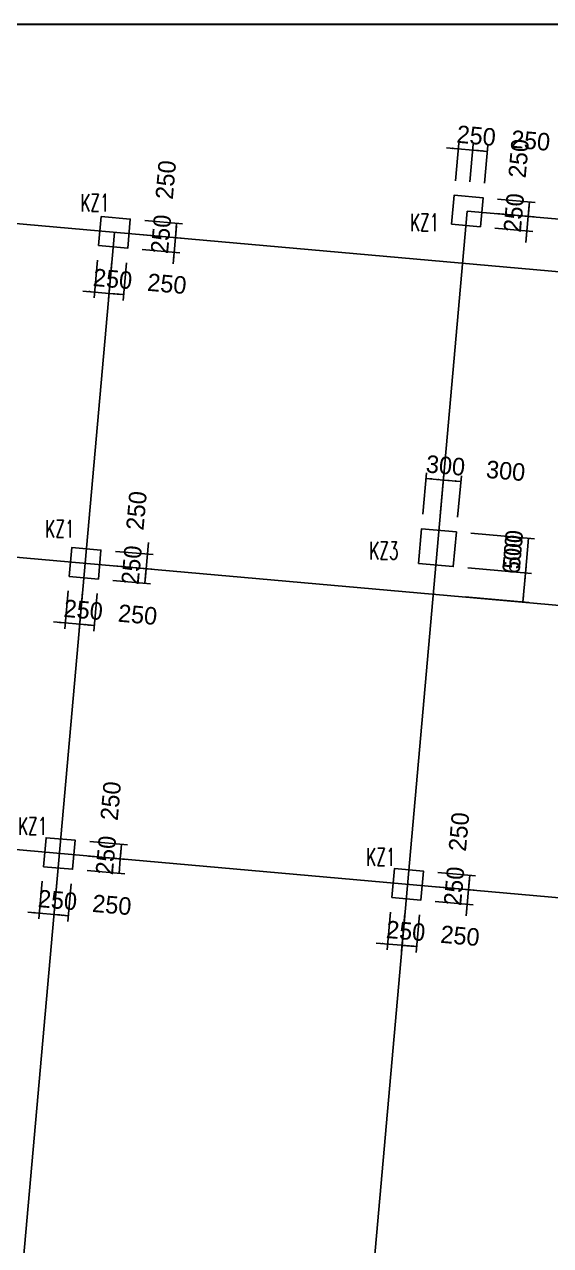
# Model space of a CAD drawing. Extents: x 19107 to 699106, y -67310 to 245688.
# Drawn here: x 574726 to 583757, y 76273 to 97228 of the extents above; entities that cross this region are included whole.
import ezdxf

# ---------------------------------------------------------------- set-up
doc = ezdxf.new("R2010")
doc.units = 0
doc.header["$LTSCALE"] = 100
doc.header["$MEASUREMENT"] = 0
doc.layers.add('DIM', color=3, linetype='Continuous')
doc.layers.add('DOTE', color=253, linetype='Continuous')
doc.layers.add('Select Column Frame Position', color=7, linetype='Continuous', lineweight=0)
doc.styles.get("Standard").update_dxf_attribs({"font": 'standard'})
doc.styles.add('汉字', font='汉字')
doc.dimstyles.get("Standard").update_dxf_attribs({"dimtxt": 300, "dimasz": 100, "dimexe": 100, "dimexo": 250, "dimgap": 100, "dimtad": 0, "dimtoh": 1, "dimdec": 0, "dimdsep": 46, "dimcen": 0.09, "dimclrt": 7, "dimadec": 0, "dimazin": 0, "dimtfac": 1, "dimtdec": 4, "dimtofl": 0, "dimtmove": 0, "dimatfit": 3, "dimfxl": 1, "dimtolj": 1, "dimtzin": 0, "dimarcsym": 0})

# ---------------------------------------------------------------- blocks, each defined once
blk = doc.blocks.new('*D1160')
at = {"layer": 'DIM', "color": 0, "linetype": 'ByBlock', "lineweight": -2}
for p, q in [((575978, 93183), (575921, 92536)), ((576227, 93161), (576170, 92514)), ((575730, 92653), (576378, 92596))]:
    blk.add_line(p, q, dxfattribs=at)
for points in [[(575930, 92636), (575828, 92628), (575831, 92661)], [(576179, 92613), (576280, 92621), (576277, 92588)]]:
    blk.add_solid(points, dxfattribs=at)
at = {"layer": 'DIM', "color": 7, "linetype": 'Continuous', "lineweight": -2, "insert": (576241, 92859), "char_height": 300, "width": 566.67, "attachment_point": 5, "rotation": 354.9316, "style": '汉字'}
blk.add_mtext('250', dxfattribs=at)
blk = doc.blocks.new('*D1190')
at = {"layer": 'DIM', "color": 0, "linetype": 'ByBlock', "lineweight": -2}
for p, q in [((576227, 93161), (576170, 92514)), ((576476, 93139), (576419, 92492)), ((576179, 92613), (576428, 92591))]:
    blk.add_line(p, q, dxfattribs=at)
for points in [[(576179, 92613), (576280, 92621), (576277, 92588)], [(576428, 92591), (576327, 92584), (576329, 92617)]]:
    blk.add_solid(points, dxfattribs=at)
at = {"layer": 'DIM', "color": 7, "linetype": 'Continuous', "lineweight": -2, "insert": (577173, 92776), "char_height": 300, "width": 566.67, "attachment_point": 5, "rotation": 354.9316, "style": '汉字'}
blk.add_mtext('250', dxfattribs=at)
blk = doc.blocks.new('*D1517')
at = {"layer": 'DIM', "color": 0, "linetype": 'ByBlock', "lineweight": -2}
for p, q in [((577277, 93118), (577335, 93766)), ((576769, 93615), (577417, 93558)), ((576747, 93366), (577395, 93309))]:
    blk.add_line(p, q, dxfattribs=at)
for points in [[(577317, 93567), (577309, 93668), (577343, 93665)], [(577295, 93318), (577303, 93216), (577270, 93219)]]:
    blk.add_solid(points, dxfattribs=at)
at = {"layer": 'DIM', "color": 7, "linetype": 'Continuous', "lineweight": -2, "insert": (577072, 93629), "char_height": 300, "width": 566.67, "attachment_point": 5, "rotation": 84.9316, "style": '汉字'}
blk.add_mtext('250', dxfattribs=at)
blk = doc.blocks.new('*D4533')
at = {"layer": 'DIM', "color": 0, "linetype": 'ByBlock', "lineweight": -2}
for p, q in [((576791, 93864), (577439, 93807)), ((577317, 93567), (577339, 93816)), ((576769, 93615), (577417, 93558))]:
    blk.add_line(p, q, dxfattribs=at)
for points in [[(577339, 93816), (577347, 93715), (577314, 93717)], [(577317, 93567), (577309, 93668), (577343, 93665)]]:
    blk.add_solid(points, dxfattribs=at)
at = {"layer": 'DIM', "color": 7, "linetype": 'Continuous', "lineweight": -2, "insert": (577154, 94561), "char_height": 300, "width": 566.67, "attachment_point": 5, "rotation": 84.9316, "style": '汉字'}
blk.add_mtext('250', dxfattribs=at)
blk = doc.blocks.new('*D4859')
at = {"layer": 'DIM', "color": 0, "linetype": 'ByBlock', "lineweight": -2}
for p, q in [((582123, 94546), (582180, 95193)), ((582372, 94524), (582429, 95171)), ((581972, 95111), (582619, 95054))]:
    blk.add_line(p, q, dxfattribs=at)
for points in [[(582171, 95094), (582070, 95086), (582073, 95119)], [(582420, 95072), (582521, 95079), (582518, 95046)]]:
    blk.add_solid(points, dxfattribs=at)
at = {"layer": 'DIM', "color": 7, "linetype": 'Continuous', "lineweight": -2, "insert": (582482, 95317), "char_height": 300, "width": 566.67, "attachment_point": 5, "rotation": 354.9316, "style": '汉字'}
blk.add_mtext('250', dxfattribs=at)
blk = doc.blocks.new('*D5221')
at = {"layer": 'DIM', "color": 0, "linetype": 'ByBlock', "lineweight": -2}
for p, q in [((582372, 94524), (582429, 95171)), ((582621, 94502), (582678, 95149)), ((582420, 95072), (582669, 95050))]:
    blk.add_line(p, q, dxfattribs=at)
for points in [[(582420, 95072), (582521, 95079), (582518, 95046)], [(582669, 95050), (582568, 95042), (582571, 95075)]]:
    blk.add_solid(points, dxfattribs=at)
at = {"layer": 'DIM', "color": 7, "linetype": 'Continuous', "lineweight": -2, "insert": (583415, 95234), "char_height": 300, "width": 566.67, "attachment_point": 5, "rotation": 354.9316, "style": '汉字'}
blk.add_mtext('250', dxfattribs=at)
blk = doc.blocks.new('*D237')
at = {"layer": 'DIM', "color": 0, "linetype": 'ByBlock', "lineweight": -2}
for p, q in [((583334, 93485), (583391, 94132)), ((582825, 93982), (583473, 93924)), ((582803, 93733), (583451, 93675))]:
    blk.add_line(p, q, dxfattribs=at)
for points in [[(583373, 93933), (583366, 94034), (583399, 94031)], [(583351, 93684), (583359, 93583), (583326, 93586)]]:
    blk.add_solid(points, dxfattribs=at)
at = {"layer": 'DIM', "color": 7, "linetype": 'Continuous', "lineweight": -2, "insert": (583128, 93995), "char_height": 300, "width": 566.67, "attachment_point": 5, "rotation": 84.9316, "style": '汉字'}
blk.add_mtext('250', dxfattribs=at)
blk = doc.blocks.new('*D3234')
at = {"layer": 'DIM', "color": 0, "linetype": 'ByBlock', "lineweight": -2}
for p, q in [((582848, 94231), (583495, 94173)), ((583373, 93933), (583395, 94182)), ((582825, 93982), (583473, 93924))]:
    blk.add_line(p, q, dxfattribs=at)
for points in [[(583395, 94182), (583403, 94081), (583370, 94084)], [(583373, 93933), (583366, 94034), (583399, 94031)]]:
    blk.add_solid(points, dxfattribs=at)
at = {"layer": 'DIM', "color": 7, "linetype": 'Continuous', "lineweight": -2, "insert": (583211, 94928), "char_height": 300, "width": 566.67, "attachment_point": 5, "rotation": 84.9316, "style": '汉字'}
blk.add_mtext('250', dxfattribs=at)
blk = doc.blocks.new('*D2291')
at = {"layer": 'DIM', "color": 0, "linetype": 'ByBlock', "lineweight": -2}
for p, q in [((575475, 87506), (575417, 86858)), ((575724, 87484), (575666, 86836)), ((575227, 86975), (575874, 86918))]:
    blk.add_line(p, q, dxfattribs=at)
for points in [[(575426, 86958), (575325, 86950), (575328, 86983)], [(575675, 86936), (575776, 86943), (575773, 86910)]]:
    blk.add_solid(points, dxfattribs=at)
at = {"layer": 'DIM', "color": 7, "linetype": 'Continuous', "lineweight": -2, "insert": (575737, 87181), "char_height": 300, "width": 566.67, "attachment_point": 5, "rotation": 354.9316, "style": '汉字'}
blk.add_mtext('250', dxfattribs=at)
blk = doc.blocks.new('*D2640')
at = {"layer": 'DIM', "color": 0, "linetype": 'ByBlock', "lineweight": -2}
for p, q in [((575724, 87484), (575666, 86836)), ((575973, 87461), (575915, 86814)), ((575675, 86936), (575924, 86914))]:
    blk.add_line(p, q, dxfattribs=at)
for points in [[(575675, 86936), (575776, 86943), (575773, 86910)], [(575924, 86914), (575823, 86906), (575826, 86939)]]:
    blk.add_solid(points, dxfattribs=at)
at = {"layer": 'DIM', "color": 7, "linetype": 'Continuous', "lineweight": -2, "insert": (576670, 87098), "char_height": 300, "width": 566.67, "attachment_point": 5, "rotation": 354.9316, "style": '汉字'}
blk.add_mtext('250', dxfattribs=at)
blk = doc.blocks.new('*D2957')
at = {"layer": 'DIM', "color": 0, "linetype": 'ByBlock', "lineweight": -2}
for p, q in [((576266, 87937), (576913, 87880)), ((576792, 87640), (576814, 87889)), ((576244, 87688), (576891, 87631))]:
    blk.add_line(p, q, dxfattribs=at)
for points in [[(576814, 87889), (576821, 87788), (576788, 87791)], [(576792, 87640), (576784, 87741), (576817, 87738)]]:
    blk.add_solid(points, dxfattribs=at)
at = {"layer": 'DIM', "color": 7, "linetype": 'Continuous', "lineweight": -2, "insert": (576568, 87951), "char_height": 300, "width": 566.67, "attachment_point": 5, "rotation": 84.9316, "style": '汉字'}
blk.add_mtext('250', dxfattribs=at)
blk = doc.blocks.new('*D691')
at = {"layer": 'DIM', "color": 0, "linetype": 'ByBlock', "lineweight": -2}
for p, q in [((576796, 87690), (576853, 88337)), ((576288, 88186), (576935, 88129)), ((576266, 87937), (576913, 87880))]:
    blk.add_line(p, q, dxfattribs=at)
for points in [[(576836, 88138), (576828, 88239), (576861, 88236)], [(576814, 87889), (576821, 87788), (576788, 87791)]]:
    blk.add_solid(points, dxfattribs=at)
at = {"layer": 'DIM', "color": 7, "linetype": 'Continuous', "lineweight": -2, "insert": (576651, 88884), "char_height": 300, "width": 566.67, "attachment_point": 5, "rotation": 84.9316, "style": '汉字'}
blk.add_mtext('250', dxfattribs=at)
blk = doc.blocks.new('*D1011')
at = {"layer": 'DIM', "color": 0, "linetype": 'ByBlock', "lineweight": -2}
for p, q in [((575033, 82525), (574975, 81878)), ((575282, 82503), (575224, 81856)), ((574785, 81995), (575432, 81938))]:
    blk.add_line(p, q, dxfattribs=at)
for points in [[(574984, 81977), (574883, 81970), (574886, 82003)], [(575233, 81955), (575334, 81963), (575331, 81930)]]:
    blk.add_solid(points, dxfattribs=at)
at = {"layer": 'DIM', "color": 7, "linetype": 'Continuous', "lineweight": -2, "insert": (575295, 82201), "char_height": 300, "width": 566.67, "attachment_point": 5, "rotation": 354.9316, "style": '汉字'}
blk.add_mtext('250', dxfattribs=at)
blk = doc.blocks.new('*D1047')
at = {"layer": 'DIM', "color": 0, "linetype": 'ByBlock', "lineweight": -2}
for p, q in [((575282, 82503), (575224, 81856)), ((575531, 82481), (575473, 81834)), ((575233, 81955), (575482, 81933))]:
    blk.add_line(p, q, dxfattribs=at)
for points in [[(575233, 81955), (575334, 81963), (575331, 81930)], [(575482, 81933), (575381, 81925), (575384, 81959)]]:
    blk.add_solid(points, dxfattribs=at)
at = {"layer": 'DIM', "color": 7, "linetype": 'Continuous', "lineweight": -2, "insert": (576228, 82118), "char_height": 300, "width": 566.67, "attachment_point": 5, "rotation": 354.9316, "style": '汉字'}
blk.add_mtext('250', dxfattribs=at)
blk = doc.blocks.new('*D1363')
at = {"layer": 'DIM', "color": 0, "linetype": 'ByBlock', "lineweight": -2}
for p, q in [((575824, 82957), (576472, 82900)), ((576350, 82659), (576372, 82908)), ((575802, 82708), (576449, 82651))]:
    blk.add_line(p, q, dxfattribs=at)
for points in [[(576372, 82908), (576380, 82807), (576347, 82810)], [(576350, 82659), (576342, 82760), (576375, 82758)]]:
    blk.add_solid(points, dxfattribs=at)
at = {"layer": 'DIM', "color": 7, "linetype": 'Continuous', "lineweight": -2, "insert": (576126, 82971), "char_height": 300, "width": 566.67, "attachment_point": 5, "rotation": 84.9316, "style": '汉字'}
blk.add_mtext('250', dxfattribs=at)
blk = doc.blocks.new('*D1726')
at = {"layer": 'DIM', "color": 0, "linetype": 'ByBlock', "lineweight": -2}
for p, q in [((575846, 83206), (576494, 83149)), ((576372, 82908), (576394, 83157)), ((575824, 82957), (576472, 82900))]:
    blk.add_line(p, q, dxfattribs=at)
for points in [[(576372, 82908), (576364, 83009), (576397, 83007)], [(576394, 83157), (576402, 83056), (576369, 83059)]]:
    blk.add_solid(points, dxfattribs=at)
at = {"layer": 'DIM', "color": 7, "linetype": 'Continuous', "lineweight": -2, "insert": (576209, 83903), "char_height": 300, "width": 566.67, "attachment_point": 5, "rotation": 84.9316, "style": '汉字'}
blk.add_mtext('250', dxfattribs=at)
blk = doc.blocks.new('*D1598')
at = {"layer": 'DIM', "color": 0, "linetype": 'ByBlock', "lineweight": -2}
for p, q in [((581009, 81995), (580952, 81348)), ((581258, 81973), (581201, 81326)), ((580762, 81465), (581409, 81408))]:
    blk.add_line(p, q, dxfattribs=at)
for points in [[(580961, 81447), (580860, 81440), (580863, 81473)], [(581210, 81425), (581311, 81433), (581308, 81400)]]:
    blk.add_solid(points, dxfattribs=at)
at = {"layer": 'DIM', "color": 7, "linetype": 'Continuous', "lineweight": -2, "insert": (581272, 81671), "char_height": 300, "width": 566.67, "attachment_point": 5, "rotation": 354.9316, "style": '汉字'}
blk.add_mtext('250', dxfattribs=at)
blk = doc.blocks.new('*D1918')
at = {"layer": 'DIM', "color": 0, "linetype": 'ByBlock', "lineweight": -2}
for p, q in [((581258, 81973), (581201, 81326)), ((581507, 81951), (581450, 81304)), ((581210, 81425), (581459, 81403))]:
    blk.add_line(p, q, dxfattribs=at)
for points in [[(581210, 81425), (581311, 81433), (581308, 81400)], [(581459, 81403), (581358, 81395), (581361, 81429)]]:
    blk.add_solid(points, dxfattribs=at)
at = {"layer": 'DIM', "color": 7, "linetype": 'Continuous', "lineweight": -2, "insert": (582204, 81588), "char_height": 300, "width": 566.67, "attachment_point": 5, "rotation": 354.9316, "style": '汉字'}
blk.add_mtext('250', dxfattribs=at)
blk = doc.blocks.new('*D4946')
at = {"layer": 'DIM', "color": 0, "linetype": 'ByBlock', "lineweight": -2}
for p, q in [((582309, 81930), (582366, 82578)), ((581801, 82427), (582448, 82369)), ((581779, 82178), (582426, 82120))]:
    blk.add_line(p, q, dxfattribs=at)
for points in [[(582348, 82378), (582341, 82479), (582374, 82476)], [(582326, 82129), (582334, 82028), (582301, 82031)]]:
    blk.add_solid(points, dxfattribs=at)
at = {"layer": 'DIM', "color": 7, "linetype": 'Continuous', "lineweight": -2, "insert": (582103, 82441), "char_height": 300, "width": 566.67, "attachment_point": 5, "rotation": 84.9316, "style": '汉字'}
blk.add_mtext('250', dxfattribs=at)
blk = doc.blocks.new('*D5259')
at = {"layer": 'DIM', "color": 0, "linetype": 'ByBlock', "lineweight": -2}
for p, q in [((581823, 82676), (582470, 82619)), ((582348, 82378), (582371, 82627)), ((581801, 82427), (582448, 82369))]:
    blk.add_line(p, q, dxfattribs=at)
for points in [[(582371, 82627), (582378, 82526), (582345, 82529)], [(582348, 82378), (582341, 82479), (582374, 82476)]]:
    blk.add_solid(points, dxfattribs=at)
at = {"layer": 'DIM', "color": 7, "linetype": 'Continuous', "lineweight": -2, "insert": (582186, 83373), "char_height": 300, "width": 566.67, "attachment_point": 5, "rotation": 84.9316, "style": '汉字'}
blk.add_mtext('250', dxfattribs=at)
blk = doc.blocks.new('*D4809')
at = {"layer": 'DIM', "color": 0, "linetype": 'ByBlock', "lineweight": -2}
for p, q in [((582389, 88499), (583480, 88402)), ((583380, 88411), (583327, 87813)), ((582336, 87901), (583427, 87804))]:
    blk.add_line(p, q, dxfattribs=at)
for points in [[(583380, 88411), (583388, 88310), (583355, 88313)], [(583327, 87813), (583319, 87914), (583353, 87911)]]:
    blk.add_solid(points, dxfattribs=at)
at = {"layer": 'DIM', "color": 7, "linetype": 'Continuous', "lineweight": -2, "insert": (583105, 88134), "char_height": 300, "width": 556.67, "attachment_point": 5, "rotation": 84.9316, "style": '汉字'}
blk.add_mtext('600', dxfattribs=at)
blk = doc.blocks.new('*D382')
at = {"layer": 'DIM', "color": 0, "linetype": 'ByBlock', "lineweight": -2}
for p, q in [((582336, 87901), (583427, 87804)), ((583327, 87813), (583283, 87315)), ((582292, 87403), (583383, 87306))]:
    blk.add_line(p, q, dxfattribs=at)
for points in [[(583327, 87813), (583335, 87712), (583302, 87715)], [(583283, 87315), (583275, 87416), (583308, 87413)]]:
    blk.add_solid(points, dxfattribs=at)
at = {"layer": 'DIM', "color": 7, "linetype": 'Continuous', "lineweight": -2, "insert": (583112, 88217), "char_height": 300, "width": 566.67, "attachment_point": 5, "rotation": 84.9316, "style": '汉字'}
blk.add_mtext('500', dxfattribs=at)
blk = doc.blocks.new('*D5130')
at = {"layer": 'DIM', "color": 0, "linetype": 'ByBlock', "lineweight": -2}
for p, q in [((581565, 88823), (581628, 89536)), ((581864, 88796), (581927, 89510)), ((581619, 89437), (581918, 89410))]:
    blk.add_line(p, q, dxfattribs=at)
for points in [[(581619, 89437), (581720, 89444), (581717, 89411)], [(581918, 89410), (581817, 89402), (581820, 89436)]]:
    blk.add_solid(points, dxfattribs=at)
at = {"layer": 'DIM', "color": 7, "linetype": 'Continuous', "lineweight": -2, "insert": (581955, 89658), "char_height": 300, "width": 566.67, "attachment_point": 5, "rotation": 354.9316, "style": '汉字'}
blk.add_mtext('300', dxfattribs=at)
blk = doc.blocks.new('*D3345')
at = {"layer": 'DIM', "color": 0, "linetype": 'ByBlock', "lineweight": -2}
for p, q in [((581864, 88796), (581927, 89510)), ((582162, 88770), (582226, 89483)), ((581918, 89410), (582217, 89384))]:
    blk.add_line(p, q, dxfattribs=at)
for points in [[(581918, 89410), (582019, 89418), (582016, 89385)], [(582217, 89384), (582116, 89376), (582119, 89409)]]:
    blk.add_solid(points, dxfattribs=at)
at = {"layer": 'DIM', "color": 7, "linetype": 'Continuous', "lineweight": -2, "insert": (582987, 89566), "char_height": 300, "width": 566.67, "attachment_point": 5, "rotation": 354.9316, "style": '汉字'}
blk.add_mtext('300', dxfattribs=at)
blk = doc.blocks.new('后浇带现场')
at = {"color": 6, "lineweight": 30}
blk.add_lwpolyline([(780665, 624270), (707583, 624270)], dxfattribs=at)

msp = doc.modelspace()

# ---------------------------------------------------------------- linework, layer by layer
at = {"layer": 'DOTE'}
for p, q in [((571158.1, 94112.8), (591751.3, 92286.4)), ((582327.4, 94025.7), (578097.3, 46331.5)), ((591830.8, 93182.9), (582327.4, 94025.7)), ((576271.3, 93659.3), (572120.8, 46861.6)), ((570388.9, 88458.7), (591247.7, 86608.7)), ((563058.1, 84089.2), (590806, 81628.2))]:
    msp.add_line(p, q, dxfattribs=at)
at = {"layer": 'Select Column Frame Position', "color": 7, "linetype": 'Continuous', "lineweight": -3}
for points in [[(582056.3, 93798.8), (582554.3, 93754.6), (582598.5, 94252.7), (582100.4, 94296.8), (582056.3, 93798.8)], [(576000.2, 93432.4), (576498.3, 93388.2), (576542.4, 93886.3), (576044.4, 93930.4), (576000.2, 93432.4)], [(581489.6, 87976.1), (582087.3, 87923.1), (582140.3, 88520.7), (581542.7, 88573.7), (581489.6, 87976.1)], [(575496.7, 87754.7), (575994.7, 87710.5), (576038.9, 88208.5), (575540.8, 88252.7), (575496.7, 87754.7)], [(575054.9, 82774.2), (575553, 82730.1), (575597.2, 83228.1), (575099.1, 83272.3), (575054.9, 82774.2)], [(581031.5, 82244.2), (581529.5, 82200), (581573.7, 82698), (581075.6, 82742.2), (581031.5, 82244.2)]]:
    msp.add_lwpolyline(points, dxfattribs=at)

# ---------------------------------------------------------------- block references
at = {"color": 3, "lineweight": 30}
msp.add_blockref('后浇带现场', (-182998.7, -527042.1), dxfattribs=at)

# ---------------------------------------------------------------- texts
at = {"color": 200, "linetype": 'Continuous', "lineweight": -3, "width": 0.7}
for s, p in [('KZ1', (575687.8, 94017.1)), ('KZ1', (581346.2, 93680.1)), ('KZ1', (575083.7, 88420.7)), ('KZ3', (580647.7, 88046.7)), ('KZ1', (574618.4, 83321.1)), ('KZ1', (580595, 82791))]:
    msp.add_text(s, height=300, dxfattribs=at).set_placement(p)

# ---------------------------------------------------------------- dimensions: what is measured, and where the dimension line sits
at = {"layer": 'DIM', "color": 200}
for p1, p2, distance, picture, middle in [((582100.4, 94296.8), (582349.5, 94274.8), 800, '*D4859', (581976, 95362)), ((582349.5, 94274.8), (582598.5, 94252.7), 800, '*D5221', (582908.5, 95279.3)), ((582576.4, 94003.7), (582598.5, 94252.7), -800, '*D3234', (583165.6, 94421.3)), ((576520.3, 93637.2), (576542.4, 93886.3), -800, '*D4533', (577109.5, 94054.9)), ((582554.3, 93754.6), (582576.4, 94003.7), -800, '*D237', (583082.9, 93488.8)), ((576498.3, 93388.2), (576520.3, 93637.2), -800, '*D1517', (577026.8, 93122.4)), ((576000.2, 93432.4), (576249.2, 93410.3), -800, '*D1160', (575734.4, 92903.8)), ((576249.2, 93410.3), (576498.3, 93388.2), -800, '*D1190', (576666.9, 92821.1)), ((581542.7, 88573.7), (581841.5, 88547.2), 866.3, '*D5130', (581424.1, 89705)), ((576016.8, 87959.5), (576038.9, 88208.5), -800, '*D691', (576606, 88377.2)), ((582140.3, 88520.7), (582087.3, 87923.1), 1244.8, '*D4809', (583104.7, 88134)), ((575994.7, 87710.5), (576016.8, 87959.5), -800, '*D2957', (576523.3, 87444.7)), ((575496.7, 87754.7), (575745.7, 87732.6), -800, '*D2291', (575230.8, 87226.1)), ((575745.7, 87732.6), (575994.7, 87710.5), -800, '*D2640', (576163.3, 87143.4)), ((575575.1, 82979.1), (575597.2, 83228.1), -800, '*D1726', (576164.3, 83396.7)), ((581551.6, 82449), (581573.7, 82698), -800, '*D5259', (582140.8, 82866.7)), ((575553, 82730.1), (575575.1, 82979.1), -800, '*D1363', (576081.6, 82464.2)), ((575054.9, 82774.2), (575304, 82752.1), -800, '*D1011', (574789.1, 82245.6)), ((575304, 82752.1), (575553, 82730.1), -800, '*D1047', (575721.6, 82162.9)), ((581529.5, 82200), (581551.6, 82449), -800, '*D4946', (582058.1, 81934.2)), ((581031.5, 82244.2), (581280.5, 82222.1), -800, '*D1598', (580765.7, 81715.6)), ((581280.5, 82222.1), (581529.5, 82200), -800, '*D1918', (581698.2, 81632.9))]:
    dim = msp.add_aligned_dim(p1=p1, p2=p2, distance=distance, dimstyle='Standard', dxfattribs=at)
    dim.commit()
    dim.dimension.update_dxf_attribs({"geometry": picture, "text_midpoint": middle})
for base, p1, p2, angle, picture, middle in [((582216.8, 89383.7), (581841.5, 88547.2), (582140.3, 88520.7), 174.93165, '*D3345', (582456.2, 89613.5)), ((583283.1, 87315.1), (582087.3, 87923.1), (582043.1, 87425), 84.93165, '*D382', (583056.1, 87586.2))]:
    dim = msp.add_linear_dim(base=base, p1=p1, p2=p2, angle=angle, dimstyle='Standard', dxfattribs=at)
    dim.commit()
    dim.dimension.update_dxf_attribs({"geometry": picture, "text_midpoint": middle})

doc.saveas('drawing.dxf')
